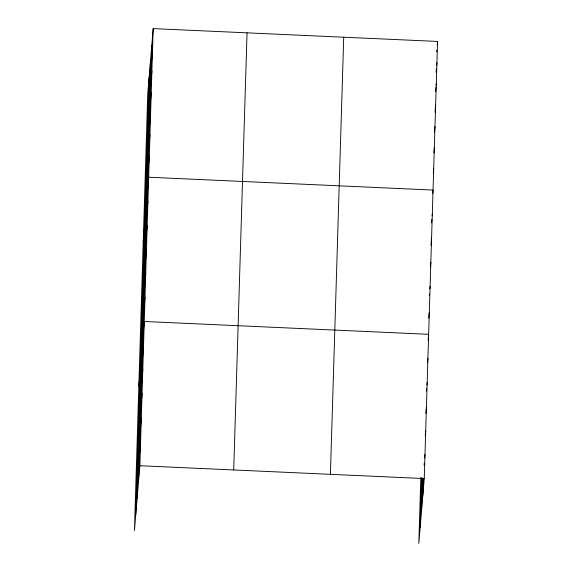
<?xml version="1.0" encoding="UTF-8"?>
<svg xmlns="http://www.w3.org/2000/svg" width="572" height="572" viewBox="0 0 572 572"><rect width="100%" height="100%" fill="white"/><g stroke="black" fill="none" stroke-linecap="round" stroke-linejoin="round"><path stroke-width="0.86" d="M135.771 514.636L149.085 77.513M137.144 498.233L150.465 61.118M138.481 482.318L151.802 45.202M153.189 28.6L147.748 93.429L134.434 530.551L139.875 465.715L153.189 28.6L437.566 41.449L424.252 478.571L418.811 543.4L420.813 477.506M233.719 469.962L247.04 32.84M330.409 474.331L343.722 37.209M420.141 527.484L421.664 477.62M421.521 511.089L422.522 478.142M422.858 495.173L423.373 478.249M151.151 66.431L152.545 49.828M150.507 87.666L151.902 71.064M149.857 108.895L151.251 92.292M149.213 130.123L150.608 113.528M148.563 151.358L149.957 134.756M147.919 172.587L149.313 155.992M143.222 242.049L148.663 177.22L433.04 190.068L432.747 193.565M146.539 217.86L147.934 201.265M145.803 241.906L147.197 225.304M145.073 265.944L146.468 249.342M144.344 289.99L145.738 273.387M143.608 314.028L145.002 297.426M138.824 386.3L144.273 321.471L428.65 334.32L428.135 340.433M142.142 362.112L143.536 345.509M141.413 386.15L142.807 369.555M140.676 410.196L142.07 393.593M139.947 434.234L141.341 417.639M139.218 458.279L140.605 441.677M436.686 51.938L436.836 50.186M437.273 44.945L437.566 41.449M436.114 72.294L436.407 68.797M436.701 65.301L436.922 62.684M435.614 91.777L435.978 87.409M436.129 85.664L436.272 83.912M435.042 112.133L435.628 105.148M434.47 132.489L434.977 126.376M433.891 152.853L434.334 147.612M433.319 173.209L433.69 168.84M431.574 222.851L431.867 219.355M432.16 215.858L432.31 214.114M430.988 245.145L431.574 238.152M430.401 267.439L430.845 262.198M429.307 295.846L429.45 294.101M429.894 288.86L430.108 286.236M428.721 318.139L429.157 312.898M427.549 362.734L427.913 358.365M426.447 391.141L426.669 388.517M426.962 385.027L427.184 382.403M425.861 413.434L426.376 407.321M425.275 435.728L425.718 430.487M424.102 465.015L424.252 463.263M424.689 458.022L424.982 454.526M139.875 465.715L424.252 478.571"/></g></svg>
